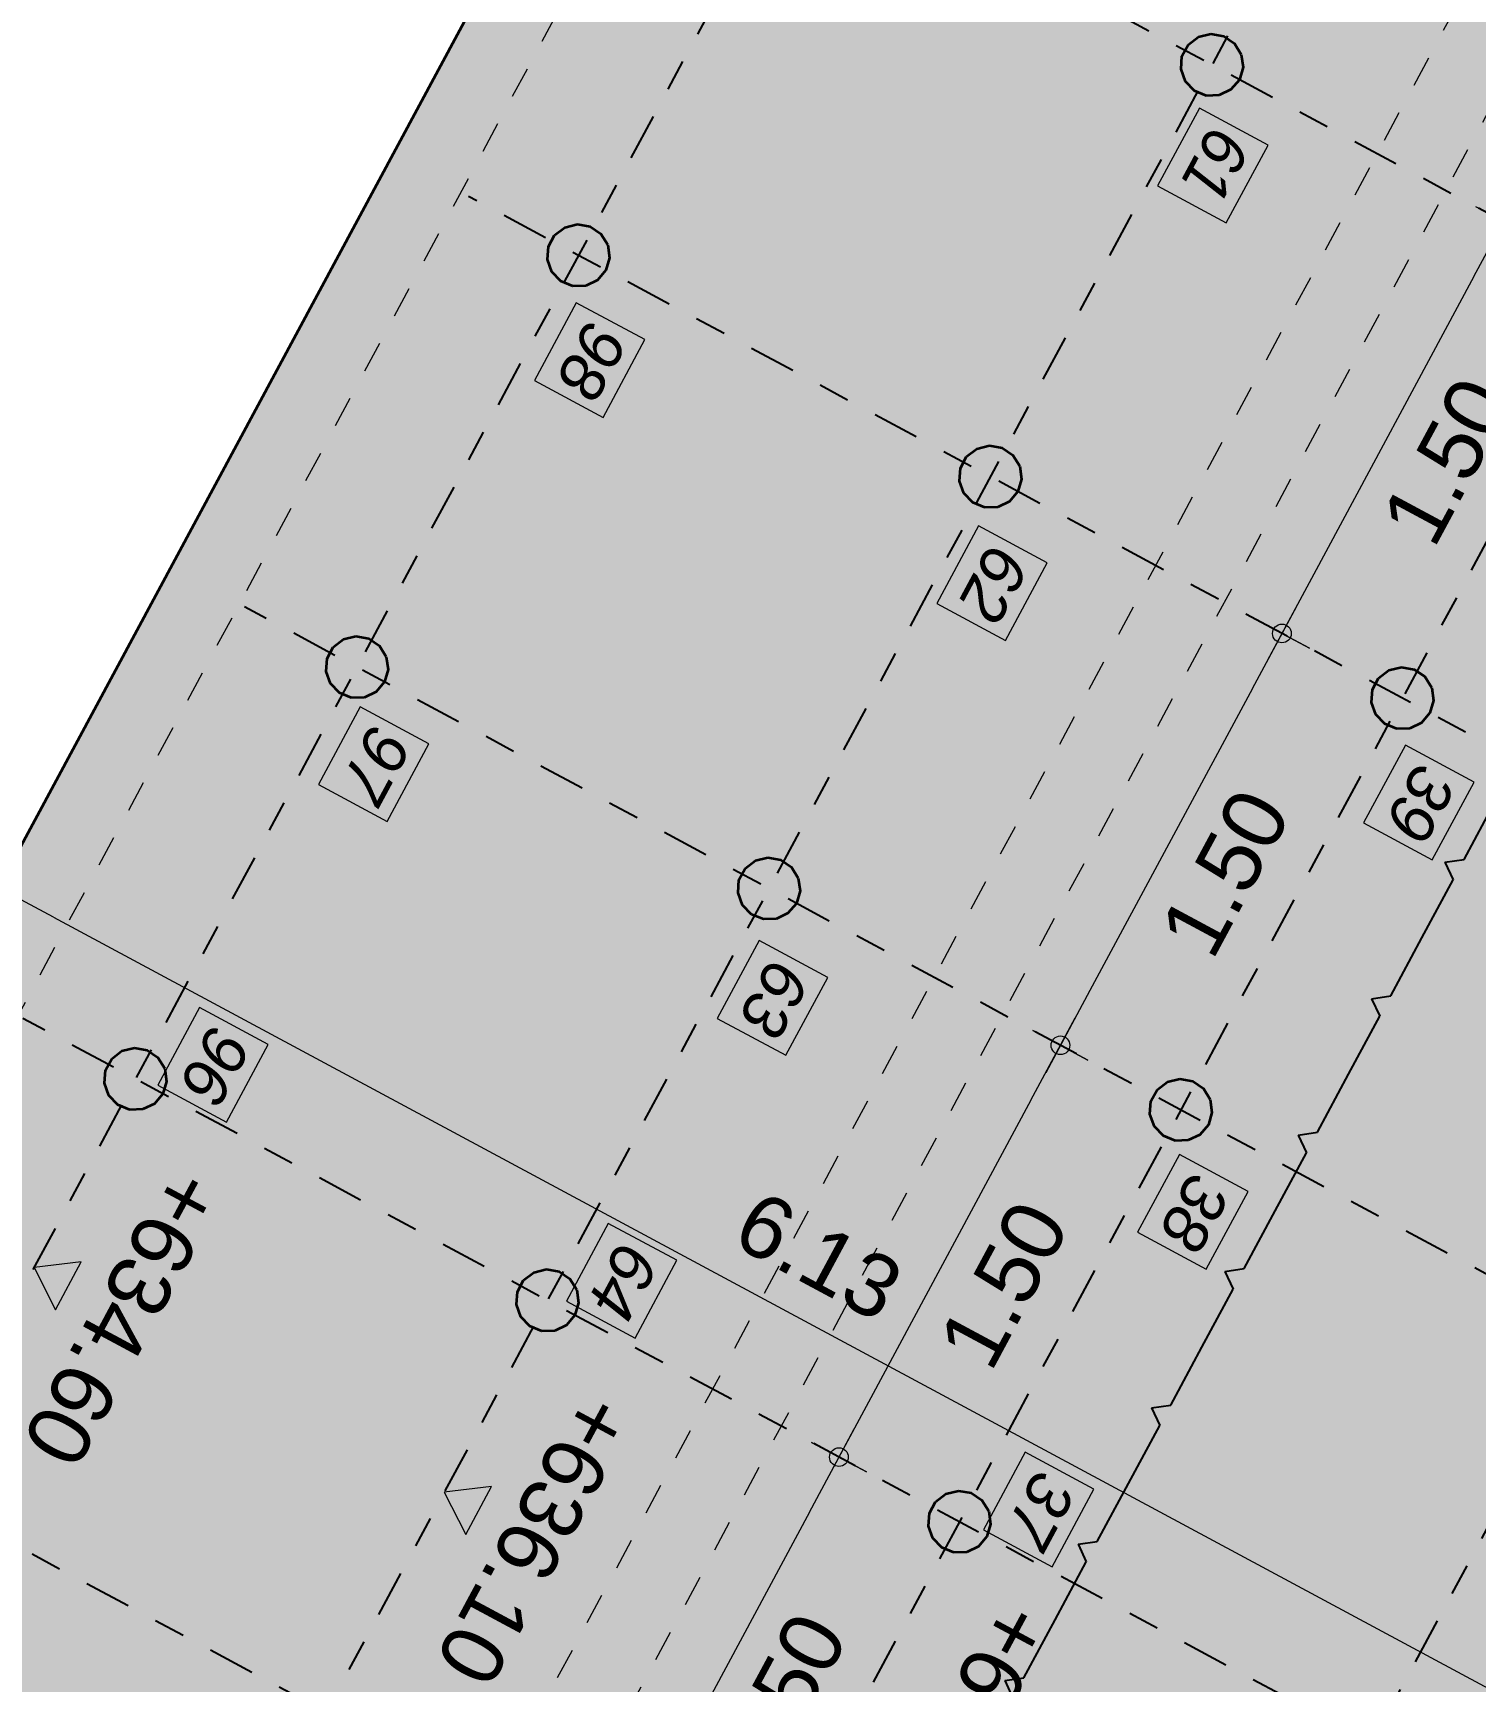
# Model space of a CAD drawing. Header units: metres. Extents: x 2711799 to 2711985, y 1236908 to 1237087.
# Drawn here: x 2711843.44 to 2711848.06, y 1236974.18 to 1236979.46 of the extents above; entities that cross this region are included whole.
import ezdxf

# ---------------------------------------------------------------- set-up
doc = ezdxf.new("R2010")
doc.units = ezdxf.units.M
doc.header["$PDMODE"] = 2
doc.header["$PDSIZE"] = -2
for name, pattern in [('ALL_S17', [0.0005, 0, -0.0005]), ('AUSGEZOGEN', [0]), ('PUNKT2_S9', [0.35, 0.15, -0.1, 0, -0.1])]:
    doc.linetypes.add(name, pattern=pattern)
for name, color, linetype, lineweight in [('XR$10$Bauteilachse', 7, 'PUNKT2_S9', 25), ('XR$10$Beton Ansicht', 7, 'AUSGEZOGEN', 35), ('XR$10$Betonierfugen', 7, 'AUSGEZOGEN', 25), ('XR$10$STANDARD_1', 7, 'AUSGEZOGEN', 13), ('XR$10$Vermassung Aushub Ebenen', 7, 'AUSGEZOGEN', 25), ('XR$10$Vermassung Decke', 7, 'AUSGEZOGEN', 18), ('XR$10$Vermassung Schnitte', 7, 'AUSGEZOGEN', 18), ('XR$10$Wand Beton bewehrt', 7, 'AUSGEZOGEN', 50), ('XR$11$Decke', 7, 'AUSGEZOGEN', 35)]:
    doc.layers.add(name, color=color, linetype=linetype, lineweight=lineweight)
doc.styles.add('ARIAL', font='arial.ttf')
doc.dimstyles.new('DIMSTYLE_6', dxfattribs={"dimtxt": 0.2, "dimasz": 0.2, "dimexe": 0, "dimexo": 0, "dimgap": 0.1, "dimtad": 2, "dimrnd": 0.005, "dimzin": 4, "dimdsep": 46, "dimtxsty": 'ARIAL', "dimblk1": 'ALL_ML_KREIS', "dimblk2": 'ALL_ML_KREIS', "dimsah": 1, "dimcen": 0, "dimclrd": 7, "dimclre": 7, "dimclrt": 7, "dimadec": 0, "dimazin": 0, "dimtfac": 1, "dimtdec": 0, "dimtix": 1, "dimtmove": 2, "dimatfit": 3, "dimfxl": 0, "dimtzin": 0, "dimlwd": 0, "dimlwe": 18, "dimarcsym": 0})

# ---------------------------------------------------------------- blocks, each defined once
blk = doc.blocks.new('MUSTERELEMENT_26')
at = {"layer": 'XR$10$Betonierfugen', "color": 7, "linetype": 'AUSGEZOGEN', "lineweight": 25, "transparency": 33554687}
for p, q in [((76.1946, -50.7725), (75.9834, -50.7725)), ((76.2318, -50.8225), (76.1946, -50.7725)), ((76.2318, -50.8225), (76.2691, -50.7725)), ((76.4802, -50.7725), (76.2691, -50.7725)), ((76.6914, -50.7725), (76.4802, -50.7725)), ((76.7286, -50.8225), (76.6914, -50.7725)), ((76.7286, -50.8225), (76.7659, -50.7725)), ((76.9771, -50.7725), (76.7659, -50.7725)), ((77.1882, -50.7725), (76.9771, -50.7725)), ((77.2255, -50.8225), (77.1882, -50.7725)), ((77.2255, -50.8225), (77.2627, -50.7725)), ((77.4739, -50.7725), (77.2627, -50.7725)), ((77.685, -50.7725), (77.4739, -50.7725)), ((77.7223, -50.8225), (77.685, -50.7725)), ((77.7223, -50.8225), (77.7595, -50.7725)), ((77.9707, -50.7725), (77.7595, -50.7725)), ((78.1818, -50.7725), (77.9707, -50.7725)), ((78.2191, -50.8225), (78.1818, -50.7725)), ((78.2191, -50.8225), (78.2564, -50.7725)), ((78.4675, -50.7725), (78.2564, -50.7725)), ((78.6787, -50.7725), (78.4675, -50.7725)), ((78.7159, -50.8225), (78.6787, -50.7725)), ((78.7159, -50.8225), (78.7532, -50.7725)), ((78.9643, -50.7725), (78.7532, -50.7725)), ((79.1755, -50.7725), (78.9643, -50.7725)), ((79.2127, -50.8225), (79.1755, -50.7725)), ((79.2127, -50.8225), (79.25, -50.7725))]:
    blk.add_line(p, q, dxfattribs=at)
blk = doc.blocks.new('COMPLEX_KOTENVERMASSUNG_2')
at = {"layer": 'XR$10$Vermassung Schnitte', "linetype": 'AUSGEZOGEN', "lineweight": 18, "transparency": 33554687}
for points in [[(79.6184, -52.5669), (79.4434, -52.5669), (79.5309, -52.6919)], [(79.6069, -54.0669), (79.4319, -54.0669), (79.5194, -54.1919)]]:
    blk.add_hatch(color=7, dxfattribs=at).paths.add_polyline_path(points)
at = {"layer": 'XR$10$Vermassung Schnitte', "color": 7, "linetype": 'AUSGEZOGEN', "lineweight": 18, "transparency": 33554687}
for p, q in [((79.6184, -52.5669), (79.4434, -52.5669)), ((79.4434, -52.5669), (79.5309, -52.6919)), ((79.5309, -52.6919), (79.6184, -52.5669)), ((79.5309, -52.6919), (79.5309, -52.6919)), ((79.5309, -52.6919), (79.5309, -52.6919)), ((79.5309, -52.6919), (79.5309, -52.6919)), ((79.5309, -52.6919), (79.5309, -52.6919)), ((79.6069, -54.0669), (79.4319, -54.0669)), ((79.4319, -54.0669), (79.5194, -54.1919)), ((79.5194, -54.1919), (79.6069, -54.0669)), ((79.5194, -54.1919), (79.5194, -54.1919)), ((79.5194, -54.1919), (79.5194, -54.1919)), ((79.5194, -54.1919), (79.5194, -54.1919)), ((79.5194, -54.1919), (79.5194, -54.1919))]:
    blk.add_line(p, q, dxfattribs=at)
at = {"layer": 'XR$10$Vermassung Schnitte', "color": 7, "linetype": 'AUSGEZOGEN', "lineweight": 18, "transparency": 33554687, "char_height": 0.2, "attachment_point": 7, "style": 'ARIAL'}
for s, insert, width in [('\\W1.00;+637.60', (78.9827, -50.9669), 1.11716), ('\\W0.98;+636.10', (79.0287, -52.4669), 1.115675), ('\\W1.00;+634.60', (79.0172, -53.9669), 1.11716)]:
    blk.add_mtext(s, dxfattribs=dict(at, insert=insert, width=width))
blk = doc.blocks.new('ALL_ML_KREIS')
at = {"color": 0, "linetype": 'ByBlock', "lineweight": -2}
for p, q in [((0, -0.5), (0, 0.5)), ((-1, 0), (0.5, 0))]:
    blk.add_line(p, q, dxfattribs=at)
blk.add_circle((0, 0), 0.15, dxfattribs=at)
blk = doc.blocks.new('*D1580')
at = {"layer": 'DEFPOINTS', "color": 0, "transparency": 16777216}
for p in [(2711848.1521, 1236978.8585), (2711847.4418, 1236977.5373), (2711847.4418, 1236977.5373)]:
    blk.add_point(p, dxfattribs=at)
at = {"layer": 'XR$10$Vermassung Decke', "color": 7, "lineweight": 0, "transparency": 16777216}
blk.add_line((2711848.0574, 1236978.6823), (2711847.5365, 1236977.7135), dxfattribs=at)
at = {"layer": 'XR$10$Vermassung Decke', "color": 7, "lineweight": 0, "transparency": 16777216, "xscale": 0.2, "yscale": 0.2, "zscale": 0.2}
for p, rotation in [((2711848.1521, 1236978.8585), 61.73568339642876), ((2711847.4418, 1236977.5373), 241.7356833964287)]:
    blk.add_blockref('ALL_ML_KREIS', p, dxfattribs=dict(at, rotation=rotation))
at = {"layer": 'XR$10$Vermassung Decke', "color": 7, "lineweight": 18, "transparency": 16777216, "insert": (2711847.9703, 1236978.0907), "char_height": 0.2, "width": 0.666667, "attachment_point": 5, "rotation": 61.7357, "style": 'ARIAL'}
blk.add_mtext('1.50', dxfattribs=at)
blk = doc.blocks.new('*D1581')
at = {"layer": 'DEFPOINTS', "color": 0, "transparency": 16777216}
for p in [(2711847.4418, 1236977.5373), (2711846.7315, 1236976.2161), (2711846.7315, 1236976.2161)]:
    blk.add_point(p, dxfattribs=at)
at = {"layer": 'XR$10$Vermassung Decke', "color": 7, "lineweight": 0, "transparency": 16777216}
blk.add_line((2711847.3471, 1236977.3611), (2711846.8262, 1236976.3923), dxfattribs=at)
at = {"layer": 'XR$10$Vermassung Decke', "color": 7, "lineweight": 0, "transparency": 16777216, "xscale": 0.2, "yscale": 0.2, "zscale": 0.2}
for p, rotation in [((2711847.4418, 1236977.5373), 61.73568339642876), ((2711846.7315, 1236976.2161), 241.7356833964287)]:
    blk.add_blockref('ALL_ML_KREIS', p, dxfattribs=dict(at, rotation=rotation))
at = {"layer": 'XR$10$Vermassung Decke', "color": 7, "lineweight": 18, "transparency": 16777216, "insert": (2711847.26, 1236976.7695), "char_height": 0.2, "width": 0.666667, "attachment_point": 5, "rotation": 61.7357, "style": 'ARIAL'}
blk.add_mtext('1.50', dxfattribs=at)
blk = doc.blocks.new('*D1582')
at = {"layer": 'DEFPOINTS', "color": 0, "transparency": 16777216}
for p in [(2711846.7315, 1236976.2161), (2711846.0212, 1236974.895), (2711846.0212, 1236974.895)]:
    blk.add_point(p, dxfattribs=at)
at = {"layer": 'XR$10$Vermassung Decke', "color": 7, "lineweight": 0, "transparency": 16777216}
blk.add_line((2711846.6368, 1236976.04), (2711846.1159, 1236975.0711), dxfattribs=at)
at = {"layer": 'XR$10$Vermassung Decke', "color": 7, "lineweight": 0, "transparency": 16777216, "xscale": 0.2, "yscale": 0.2, "zscale": 0.2}
for p, rotation in [((2711846.7315, 1236976.2161), 61.73568339642876), ((2711846.0212, 1236974.895), 241.7356833964287)]:
    blk.add_blockref('ALL_ML_KREIS', p, dxfattribs=dict(at, rotation=rotation))
at = {"layer": 'XR$10$Vermassung Decke', "color": 7, "lineweight": 18, "transparency": 16777216, "insert": (2711846.5497, 1236975.4484), "char_height": 0.2, "width": 0.666667, "attachment_point": 5, "rotation": 61.7357, "style": 'ARIAL'}
blk.add_mtext('1.50', dxfattribs=at)
blk = doc.blocks.new('*D1583')
at = {"layer": 'DEFPOINTS', "color": 0, "transparency": 16777216}
for p in [(2711846.0212, 1236974.895), (2711845.3109, 1236973.5738), (2711845.3109, 1236973.5738)]:
    blk.add_point(p, dxfattribs=at)
at = {"layer": 'XR$10$Vermassung Decke', "color": 7, "lineweight": 0, "transparency": 16777216}
blk.add_line((2711845.9265, 1236974.7188), (2711845.4056, 1236973.75), dxfattribs=at)
at = {"layer": 'XR$10$Vermassung Decke', "color": 7, "lineweight": 0, "transparency": 16777216, "xscale": 0.2, "yscale": 0.2, "zscale": 0.2}
for p, rotation in [((2711846.0212, 1236974.895), 61.73568339642876), ((2711845.3109, 1236973.5738), 241.7356833964287)]:
    blk.add_blockref('ALL_ML_KREIS', p, dxfattribs=dict(at, rotation=rotation))
at = {"layer": 'XR$10$Vermassung Decke', "color": 7, "lineweight": 18, "transparency": 16777216, "insert": (2711845.8394, 1236974.1272), "char_height": 0.2, "width": 0.666667, "attachment_point": 5, "rotation": 61.7357, "style": 'ARIAL'}
blk.add_mtext('1.50', dxfattribs=at)
blk = doc.blocks.new('*D1525')
at = {"layer": 'DEFPOINTS', "color": 0, "transparency": 16777216}
for p in [(2711843.3257, 1236976.7216), (2711848.7243, 1236973.8191), (2711848.3667, 1236973.1542)]:
    blk.add_point(p, dxfattribs=at)
at = {"layer": 'XR$10$Vermassung Decke', "color": 7, "lineweight": 0, "transparency": 16777216}
blk.add_line((2711843.5019, 1236976.6269), (2711848.5481, 1236973.9138), dxfattribs=at)
at = {"layer": 'XR$10$Vermassung Decke', "color": 7, "lineweight": 18, "transparency": 16777216}
blk.add_line((2711848.3667, 1236973.1542), (2711848.7243, 1236973.8191), dxfattribs=at)
at = {"layer": 'XR$10$Vermassung Decke', "color": 7, "lineweight": 0, "transparency": 16777216, "xscale": 0.2, "yscale": 0.2, "zscale": 0.2}
for p, rotation in [((2711843.3257, 1236976.7216), 151.7356834027459), ((2711848.7243, 1236973.8191), 331.7356834027458)]:
    blk.add_blockref('ALL_ML_KREIS', p, dxfattribs=dict(at, rotation=rotation))
at = {"layer": 'XR$10$Vermassung Decke', "color": 7, "lineweight": 18, "transparency": 16777216, "insert": (2711845.9562, 1236975.5395), "char_height": 0.2, "width": 0.666667, "attachment_point": 5, "rotation": 331.7357, "style": 'ARIAL'}
blk.add_mtext('6.13', dxfattribs=at)

msp = doc.modelspace()

# ---------------------------------------------------------------- hatches: boundary and pattern name
at = {"layer": 'XR$10$Wand Beton bewehrt', "linetype": 'AUSGEZOGEN', "lineweight": 35, "transparency": 33554687}
for points in [[(2711847.2784, 1236979.282), (2711847.3053, 1236979.3137), (2711847.317, 1236979.3537), (2711847.3114, 1236979.3949), (2711847.2895, 1236979.4302), (2711847.2551, 1236979.4536), (2711847.2142, 1236979.4611), (2711847.1738, 1236979.4512), (2711847.1409, 1236979.4257), (2711847.1212, 1236979.3891), (2711847.1182, 1236979.3476), (2711847.1322, 1236979.3085), (2711847.1609, 1236979.2785), (2711847.1994, 1236979.2627), (2711847.241, 1236979.264)], [(2711845.247, 1236978.6712), (2711845.2739, 1236978.7029), (2711845.2855, 1236978.7428), (2711845.2799, 1236978.784), (2711845.258, 1236978.8194), (2711845.2237, 1236978.8428), (2711845.1828, 1236978.8502), (2711845.1424, 1236978.8403), (2711845.1095, 1236978.8149), (2711845.0898, 1236978.7783), (2711845.0867, 1236978.7368), (2711845.1007, 1236978.6977), (2711845.1295, 1236978.6676), (2711845.168, 1236978.6519), (2711845.2095, 1236978.6531)], [(2711846.5681, 1236977.9609), (2711846.595, 1236977.9926), (2711846.6067, 1236978.0325), (2711846.6011, 1236978.0737), (2711846.5792, 1236978.1091), (2711846.5448, 1236978.1325), (2711846.5039, 1236978.1399), (2711846.4635, 1236978.13), (2711846.4306, 1236978.1046), (2711846.4109, 1236978.0679), (2711846.4078, 1236978.0265), (2711846.4219, 1236977.9873), (2711846.4506, 1236977.9573), (2711846.4891, 1236977.9415), (2711846.5307, 1236977.9428)], [(2711844.4992, 1236977.332), (2711844.5367, 1236977.35), (2711844.5635, 1236977.3817), (2711844.5752, 1236977.4217), (2711844.5696, 1236977.4629), (2711844.5477, 1236977.4982), (2711844.5134, 1236977.5216), (2711844.4724, 1236977.529), (2711844.432, 1236977.5192), (2711844.3992, 1236977.4937), (2711844.3795, 1236977.4571), (2711844.3764, 1236977.4156), (2711844.3904, 1236977.3765), (2711844.4192, 1236977.3464), (2711844.4577, 1236977.3307)], [(2711847.8893, 1236977.2505), (2711847.9162, 1236977.2823), (2711847.9278, 1236977.3222), (2711847.9222, 1236977.3634), (2711847.9004, 1236977.3988), (2711847.866, 1236977.4222), (2711847.8251, 1236977.4296), (2711847.7847, 1236977.4197), (2711847.7518, 1236977.3943), (2711847.7321, 1236977.3576), (2711847.729, 1236977.3162), (2711847.743, 1236977.277), (2711847.7718, 1236977.247), (2711847.8103, 1236977.2312), (2711847.8518, 1236977.2325)], [(2711845.8204, 1236976.6216), (2711845.8578, 1236976.6397), (2711845.8847, 1236976.6714), (2711845.8964, 1236976.7113), (2711845.8908, 1236976.7526), (2711845.8689, 1236976.7879), (2711845.8345, 1236976.8113), (2711845.7936, 1236976.8187), (2711845.7532, 1236976.8089), (2711845.7203, 1236976.7834), (2711845.7006, 1236976.7468), (2711845.6975, 1236976.7053), (2711845.7116, 1236976.6662), (2711845.7403, 1236976.6361), (2711845.7788, 1236976.6204)], [(2711843.8264, 1236976.0289), (2711843.8532, 1236976.0606), (2711843.8649, 1236976.1005), (2711843.8593, 1236976.1417), (2711843.8374, 1236976.1771), (2711843.803, 1236976.2005), (2711843.7621, 1236976.2079), (2711843.7217, 1236976.198), (2711843.6889, 1236976.1726), (2711843.6692, 1236976.1359), (2711843.6661, 1236976.0945), (2711843.6801, 1236976.0553), (2711843.7089, 1236976.0253), (2711843.7473, 1236976.0095), (2711843.7889, 1236976.0108)], [(2711847.1415, 1236975.9113), (2711847.179, 1236975.9294), (2711847.2059, 1236975.9611), (2711847.2175, 1236976.001), (2711847.2119, 1236976.0422), (2711847.19, 1236976.0776), (2711847.1557, 1236976.101), (2711847.1148, 1236976.1084), (2711847.0744, 1236976.0986), (2711847.0415, 1236976.0731), (2711847.0218, 1236976.0365), (2711847.0187, 1236975.995), (2711847.0327, 1236975.9559), (2711847.0615, 1236975.9258), (2711847.1, 1236975.9101)], [(2711845.1475, 1236975.3185), (2711845.1744, 1236975.3503), (2711845.186, 1236975.3902), (2711845.1804, 1236975.4314), (2711845.1586, 1236975.4668), (2711845.1242, 1236975.4902), (2711845.0833, 1236975.4976), (2711845.0429, 1236975.4877), (2711845.01, 1236975.4623), (2711844.9903, 1236975.4256), (2711844.9872, 1236975.3842), (2711845.0013, 1236975.345), (2711845.03, 1236975.315), (2711845.0685, 1236975.2992), (2711845.1101, 1236975.3005)], [(2711846.4687, 1236974.6082), (2711846.4956, 1236974.64), (2711846.5072, 1236974.6799), (2711846.5016, 1236974.7211), (2711846.4797, 1236974.7564), (2711846.4454, 1236974.7799), (2711846.4044, 1236974.7873), (2711846.3641, 1236974.7774), (2711846.3312, 1236974.7519), (2711846.3115, 1236974.7153), (2711846.3084, 1236974.6739), (2711846.3224, 1236974.6347), (2711846.3512, 1236974.6047), (2711846.3897, 1236974.5889), (2711846.4312, 1236974.5902)]]:
    msp.add_hatch(color=94, dxfattribs=at).paths.add_polyline_path(points)
at = {"layer": 'XR$11$Decke', "lineweight": 25, "transparency": 33554687}
msp.add_hatch(color=131, dxfattribs=at).paths.add_polyline_path([(2711857.2287, 1236993.6495), (2711853.2103, 1236995.3193), (2711846.2767, 1236982.423), (2711846.3666, 1236982.3776), (2711840.5579, 1236971.5735), (2711845.5275, 1236968.2252), (2711846.0526, 1236969.3243), (2711848.2535, 1236972.9435), (2711850.8974, 1236978.5999), (2711850.4926, 1236979.9462), (2711850.8073, 1236980.5315), (2711850.2911, 1236980.7458)])

# ---------------------------------------------------------------- linework, layer by layer
at = {"layer": 'XR$10$Bauteilachse', "transparency": 33554687}
for p, q in [((2711854.5883, 1236996.2388, 640.05), (2711840.5147, 1236970.0623, 640.05)), ((2711855.9094, 1236995.5285, 640.05), (2711841.8358, 1236969.352, 640.05)), ((2711856.2172, 1236992.9333, 640.05), (2711843.157, 1236968.6416, 640.05)), ((2711850.1855, 1236977.7653, 640.05), (2711845.535, 1236980.2656, 640.05)), ((2711850.4968, 1236979.126, 640.05), (2711844.4781, 1236967.9313, 640.05)), ((2711848.7648, 1236975.123, 640.05), (2711844.1144, 1236977.6232, 640.05)), ((2711848.0545, 1236973.8018, 640.05), (2711843.404, 1236976.3021, 640.05))]:
    msp.add_line(p, q, dxfattribs=at)
at = {"layer": 'XR$10$Beton Ansicht', "transparency": 33554687}
for p, q in [((2711840.5579, 1236971.5735, 640.05), (2711846.3666, 1236982.3776, 640.05)), ((2711847.1212, 1236979.3891, 640.05), (2711847.1409, 1236979.4257, 640.05)), ((2711847.1409, 1236979.4257, 640.05), (2711847.1738, 1236979.4512, 640.05)), ((2711847.1738, 1236979.4512, 640.05), (2711847.2142, 1236979.4611, 640.05)), ((2711847.2142, 1236979.4611, 640.05), (2711847.2551, 1236979.4536, 640.05)), ((2711847.2551, 1236979.4536, 640.05), (2711847.2895, 1236979.4302, 640.05)), ((2711847.2895, 1236979.4302, 640.05), (2711847.3114, 1236979.3949, 640.05)), ((2711847.1182, 1236979.3476, 640.05), (2711847.1212, 1236979.3891, 640.05)), ((2711847.3114, 1236979.3949, 640.05), (2711847.317, 1236979.3537, 640.05)), ((2711847.1322, 1236979.3085, 640.05), (2711847.1182, 1236979.3476, 640.05)), ((2711847.317, 1236979.3537, 640.05), (2711847.3053, 1236979.3137, 640.05)), ((2711847.1609, 1236979.2785, 640.05), (2711847.1322, 1236979.3085, 640.05)), ((2711847.1994, 1236979.2627, 640.05), (2711847.1609, 1236979.2785, 640.05)), ((2711847.2784, 1236979.282, 640.05), (2711847.241, 1236979.264, 640.05)), ((2711847.3053, 1236979.3137, 640.05), (2711847.2784, 1236979.282, 640.05)), ((2711847.241, 1236979.264, 640.05), (2711847.1994, 1236979.2627, 640.05)), ((2711845.1424, 1236978.8403, 640.05), (2711845.1828, 1236978.8502, 640.05)), ((2711845.1828, 1236978.8502, 640.05), (2711845.2237, 1236978.8428, 640.05)), ((2711845.0898, 1236978.7783, 640.05), (2711845.1095, 1236978.8149, 640.05)), ((2711845.1095, 1236978.8149, 640.05), (2711845.1424, 1236978.8403, 640.05)), ((2711845.2237, 1236978.8428, 640.05), (2711845.258, 1236978.8194, 640.05)), ((2711845.258, 1236978.8194, 640.05), (2711845.2799, 1236978.784, 640.05)), ((2711845.0867, 1236978.7368, 640.05), (2711845.0898, 1236978.7783, 640.05)), ((2711845.2855, 1236978.7428, 640.05), (2711845.2739, 1236978.7029, 640.05)), ((2711845.2799, 1236978.784, 640.05), (2711845.2855, 1236978.7428, 640.05)), ((2711845.1007, 1236978.6977, 640.05), (2711845.0867, 1236978.7368, 640.05)), ((2711845.1295, 1236978.6676, 640.05), (2711845.1007, 1236978.6977, 640.05)), ((2711845.2739, 1236978.7029, 640.05), (2711845.247, 1236978.6712, 640.05)), ((2711845.168, 1236978.6519, 640.05), (2711845.1295, 1236978.6676, 640.05)), ((2711845.2095, 1236978.6531, 640.05), (2711845.168, 1236978.6519, 640.05)), ((2711845.247, 1236978.6712, 640.05), (2711845.2095, 1236978.6531, 640.05)), ((2711846.4109, 1236978.0679, 640.05), (2711846.4306, 1236978.1046, 640.05)), ((2711846.4306, 1236978.1046, 640.05), (2711846.4635, 1236978.13, 640.05)), ((2711846.4635, 1236978.13, 640.05), (2711846.5039, 1236978.1399, 640.05)), ((2711846.5039, 1236978.1399, 640.05), (2711846.5448, 1236978.1325, 640.05)), ((2711846.5448, 1236978.1325, 640.05), (2711846.5792, 1236978.1091, 640.05)), ((2711846.5792, 1236978.1091, 640.05), (2711846.6011, 1236978.0737, 640.05)), ((2711846.4078, 1236978.0265, 640.05), (2711846.4109, 1236978.0679, 640.05)), ((2711846.6011, 1236978.0737, 640.05), (2711846.6067, 1236978.0325, 640.05)), ((2711846.4219, 1236977.9873, 640.05), (2711846.4078, 1236978.0265, 640.05)), ((2711846.6067, 1236978.0325, 640.05), (2711846.595, 1236977.9926, 640.05)), ((2711846.4506, 1236977.9573, 640.05), (2711846.4219, 1236977.9873, 640.05)), ((2711846.4891, 1236977.9415, 640.05), (2711846.4506, 1236977.9573, 640.05)), ((2711846.5681, 1236977.9609, 640.05), (2711846.5307, 1236977.9428, 640.05)), ((2711846.595, 1236977.9926, 640.05), (2711846.5681, 1236977.9609, 640.05)), ((2711846.5307, 1236977.9428, 640.05), (2711846.4891, 1236977.9415, 640.05)), ((2711844.432, 1236977.5192, 640.05), (2711844.4724, 1236977.529, 640.05)), ((2711844.4724, 1236977.529, 640.05), (2711844.5134, 1236977.5216, 640.05)), ((2711844.3795, 1236977.4571, 640.05), (2711844.3992, 1236977.4937, 640.05)), ((2711844.3992, 1236977.4937, 640.05), (2711844.432, 1236977.5192, 640.05)), ((2711844.5134, 1236977.5216, 640.05), (2711844.5477, 1236977.4982, 640.05)), ((2711844.5477, 1236977.4982, 640.05), (2711844.5696, 1236977.4629, 640.05)), ((2711844.3764, 1236977.4156, 640.05), (2711844.3795, 1236977.4571, 640.05)), ((2711844.5752, 1236977.4217, 640.05), (2711844.5635, 1236977.3817, 640.05)), ((2711844.5696, 1236977.4629, 640.05), (2711844.5752, 1236977.4217, 640.05)), ((2711847.7518, 1236977.3943, 640.05), (2711847.7847, 1236977.4197, 640.05)), ((2711847.7847, 1236977.4197, 640.05), (2711847.8251, 1236977.4296, 640.05)), ((2711847.8251, 1236977.4296, 640.05), (2711847.866, 1236977.4222, 640.05)), ((2711847.866, 1236977.4222, 640.05), (2711847.9004, 1236977.3988, 640.05)), ((2711844.3904, 1236977.3765, 640.05), (2711844.3764, 1236977.4156, 640.05)), ((2711844.4192, 1236977.3464, 640.05), (2711844.3904, 1236977.3765, 640.05)), ((2711844.5635, 1236977.3817, 640.05), (2711844.5367, 1236977.35, 640.05)), ((2711847.7321, 1236977.3576, 640.05), (2711847.7518, 1236977.3943, 640.05)), ((2711847.9004, 1236977.3988, 640.05), (2711847.9222, 1236977.3634, 640.05)), ((2711847.9222, 1236977.3634, 640.05), (2711847.9278, 1236977.3222, 640.05)), ((2711844.4577, 1236977.3307, 640.05), (2711844.4192, 1236977.3464, 640.05)), ((2711844.4992, 1236977.332, 640.05), (2711844.4577, 1236977.3307, 640.05)), ((2711844.5367, 1236977.35, 640.05), (2711844.4992, 1236977.332, 640.05)), ((2711847.729, 1236977.3162, 640.05), (2711847.7321, 1236977.3576, 640.05)), ((2711847.743, 1236977.277, 640.05), (2711847.729, 1236977.3162, 640.05)), ((2711847.9278, 1236977.3222, 640.05), (2711847.9162, 1236977.2823, 640.05)), ((2711847.7718, 1236977.247, 640.05), (2711847.743, 1236977.277, 640.05)), ((2711847.9162, 1236977.2823, 640.05), (2711847.8893, 1236977.2505, 640.05)), ((2711847.8103, 1236977.2312, 640.05), (2711847.7718, 1236977.247, 640.05)), ((2711847.8518, 1236977.2325, 640.05), (2711847.8103, 1236977.2312, 640.05)), ((2711847.8893, 1236977.2505, 640.05), (2711847.8518, 1236977.2325, 640.05)), ((2711845.7006, 1236976.7468, 640.05), (2711845.7203, 1236976.7834, 640.05)), ((2711845.7203, 1236976.7834, 640.05), (2711845.7532, 1236976.8089, 640.05)), ((2711845.7532, 1236976.8089, 640.05), (2711845.7936, 1236976.8187, 640.05)), ((2711845.7936, 1236976.8187, 640.05), (2711845.8345, 1236976.8113, 640.05)), ((2711845.8345, 1236976.8113, 640.05), (2711845.8689, 1236976.7879, 640.05)), ((2711845.8689, 1236976.7879, 640.05), (2711845.8908, 1236976.7526, 640.05)), ((2711845.6975, 1236976.7053, 640.05), (2711845.7006, 1236976.7468, 640.05)), ((2711845.8908, 1236976.7526, 640.05), (2711845.8964, 1236976.7113, 640.05)), ((2711845.7116, 1236976.6662, 640.05), (2711845.6975, 1236976.7053, 640.05)), ((2711845.8964, 1236976.7113, 640.05), (2711845.8847, 1236976.6714, 640.05)), ((2711845.7403, 1236976.6361, 640.05), (2711845.7116, 1236976.6662, 640.05)), ((2711845.7788, 1236976.6204, 640.05), (2711845.7403, 1236976.6361, 640.05)), ((2711845.8578, 1236976.6397, 640.05), (2711845.8204, 1236976.6216, 640.05)), ((2711845.8847, 1236976.6714, 640.05), (2711845.8578, 1236976.6397, 640.05)), ((2711845.8204, 1236976.6216, 640.05), (2711845.7788, 1236976.6204, 640.05)), ((2711843.7217, 1236976.198, 640.05), (2711843.7621, 1236976.2079, 640.05)), ((2711843.7621, 1236976.2079, 640.05), (2711843.803, 1236976.2005, 640.05)), ((2711843.803, 1236976.2005, 640.05), (2711843.8374, 1236976.1771, 640.05)), ((2711843.6692, 1236976.1359, 640.05), (2711843.6889, 1236976.1726, 640.05)), ((2711843.6889, 1236976.1726, 640.05), (2711843.7217, 1236976.198, 640.05)), ((2711843.8374, 1236976.1771, 640.05), (2711843.8593, 1236976.1417, 640.05)), ((2711843.6661, 1236976.0945, 640.05), (2711843.6692, 1236976.1359, 640.05)), ((2711843.6801, 1236976.0553, 640.05), (2711843.6661, 1236976.0945, 640.05)), ((2711843.8649, 1236976.1005, 640.05), (2711843.8532, 1236976.0606, 640.05)), ((2711843.8593, 1236976.1417, 640.05), (2711843.8649, 1236976.1005, 640.05)), ((2711847.0415, 1236976.0731, 640.05), (2711847.0744, 1236976.0986, 640.05)), ((2711847.0744, 1236976.0986, 640.05), (2711847.1148, 1236976.1084, 640.05)), ((2711847.1148, 1236976.1084, 640.05), (2711847.1557, 1236976.101, 640.05)), ((2711847.1557, 1236976.101, 640.05), (2711847.19, 1236976.0776, 640.05)), ((2711843.7089, 1236976.0253, 640.05), (2711843.6801, 1236976.0553, 640.05)), ((2711843.8532, 1236976.0606, 640.05), (2711843.8264, 1236976.0289, 640.05)), ((2711847.0218, 1236976.0365, 640.05), (2711847.0415, 1236976.0731, 640.05)), ((2711847.19, 1236976.0776, 640.05), (2711847.2119, 1236976.0422, 640.05)), ((2711847.2119, 1236976.0422, 640.05), (2711847.2175, 1236976.001, 640.05)), ((2711843.7473, 1236976.0095, 640.05), (2711843.7089, 1236976.0253, 640.05)), ((2711843.7889, 1236976.0108, 640.05), (2711843.7473, 1236976.0095, 640.05)), ((2711843.8264, 1236976.0289, 640.05), (2711843.7889, 1236976.0108, 640.05)), ((2711847.0187, 1236975.995, 640.05), (2711847.0218, 1236976.0365, 640.05)), ((2711847.0327, 1236975.9559, 640.05), (2711847.0187, 1236975.995, 640.05)), ((2711847.2175, 1236976.001, 640.05), (2711847.2059, 1236975.9611, 640.05)), ((2711847.0615, 1236975.9258, 640.05), (2711847.0327, 1236975.9559, 640.05)), ((2711847.2059, 1236975.9611, 640.05), (2711847.179, 1236975.9294, 640.05)), ((2711847.1, 1236975.9101, 640.05), (2711847.0615, 1236975.9258, 640.05)), ((2711847.1415, 1236975.9113, 640.05), (2711847.1, 1236975.9101, 640.05)), ((2711847.179, 1236975.9294, 640.05), (2711847.1415, 1236975.9113, 640.05)), ((2711844.9903, 1236975.4256, 640.05), (2711845.01, 1236975.4623, 640.05)), ((2711845.01, 1236975.4623, 640.05), (2711845.0429, 1236975.4877, 640.05)), ((2711845.0429, 1236975.4877, 640.05), (2711845.0833, 1236975.4976, 640.05)), ((2711845.0833, 1236975.4976, 640.05), (2711845.1242, 1236975.4902, 640.05)), ((2711845.1242, 1236975.4902, 640.05), (2711845.1586, 1236975.4668, 640.05)), ((2711845.1586, 1236975.4668, 640.05), (2711845.1804, 1236975.4314, 640.05)), ((2711844.9872, 1236975.3842, 640.05), (2711844.9903, 1236975.4256, 640.05)), ((2711845.1804, 1236975.4314, 640.05), (2711845.186, 1236975.3902, 640.05)), ((2711845.0013, 1236975.345, 640.05), (2711844.9872, 1236975.3842, 640.05)), ((2711845.186, 1236975.3902, 640.05), (2711845.1744, 1236975.3503, 640.05)), ((2711845.03, 1236975.315, 640.05), (2711845.0013, 1236975.345, 640.05)), ((2711845.0685, 1236975.2992, 640.05), (2711845.03, 1236975.315, 640.05)), ((2711845.1475, 1236975.3185, 640.05), (2711845.1101, 1236975.3005, 640.05)), ((2711845.1744, 1236975.3503, 640.05), (2711845.1475, 1236975.3185, 640.05)), ((2711845.1101, 1236975.3005, 640.05), (2711845.0685, 1236975.2992, 640.05)), ((2711846.3312, 1236974.7519, 640.05), (2711846.3641, 1236974.7774, 640.05)), ((2711846.3641, 1236974.7774, 640.05), (2711846.4044, 1236974.7873, 640.05)), ((2711846.4044, 1236974.7873, 640.05), (2711846.4454, 1236974.7799, 640.05)), ((2711846.4454, 1236974.7799, 640.05), (2711846.4797, 1236974.7564, 640.05)), ((2711846.3115, 1236974.7153, 640.05), (2711846.3312, 1236974.7519, 640.05)), ((2711846.4797, 1236974.7564, 640.05), (2711846.5016, 1236974.7211, 640.05)), ((2711846.5016, 1236974.7211, 640.05), (2711846.5072, 1236974.6799, 640.05)), ((2711846.3084, 1236974.6739, 640.05), (2711846.3115, 1236974.7153, 640.05)), ((2711846.3224, 1236974.6347, 640.05), (2711846.3084, 1236974.6739, 640.05)), ((2711846.5072, 1236974.6799, 640.05), (2711846.4956, 1236974.64, 640.05)), ((2711846.3512, 1236974.6047, 640.05), (2711846.3224, 1236974.6347, 640.05)), ((2711846.4956, 1236974.64, 640.05), (2711846.4687, 1236974.6082, 640.05)), ((2711846.3897, 1236974.5889, 640.05), (2711846.3512, 1236974.6047, 640.05)), ((2711846.4312, 1236974.5902, 640.05), (2711846.3897, 1236974.5889, 640.05)), ((2711846.4687, 1236974.6082, 640.05), (2711846.4312, 1236974.5902, 640.05))]:
    msp.add_line(p, q, dxfattribs=at)
at = {"layer": 'XR$10$STANDARD_1', "color": 1, "linetype": 'ALL_S17', "lineweight": 18, "transparency": 33554687}
for p, q in [((2711843.509, 1236971.1933, 640.05), (2711855.2483, 1236993.0281, 640.05)), ((2711843.7292, 1236971.0749, 640.05), (2711850.9651, 1236984.5334, 640.05)), ((2711841.2812, 1236972.391, 640.05), (2711846.7276, 1236982.5212, 640.05)), ((2711846.3891, 1236982.4194, 640.05), (2711840.9426, 1236972.2892, 640.05))]:
    msp.add_line(p, q, dxfattribs=at)
at = {"layer": 'XR$10$STANDARD_1', "color": 7, "linetype": 'AUSGEZOGEN', "lineweight": 18, "transparency": 33554687, "elevation": 0}
for points in [[(2711847.1772, 1236979.2225), (2711847.0431, 1236978.9732), (2711847.2633, 1236978.8548), (2711847.3974, 1236979.1041), (2711847.1772, 1236979.2225)], [(2711845.179, 1236978.5983), (2711845.045, 1236978.349), (2711845.2652, 1236978.2306), (2711845.3992, 1236978.48), (2711845.179, 1236978.5983)], [(2711846.4686, 1236977.8826), (2711846.3346, 1236977.6333), (2711846.5548, 1236977.5149), (2711846.6888, 1236977.7642), (2711846.4686, 1236977.8826)], [(2711844.4858, 1236977.302), (2711844.3518, 1236977.0527), (2711844.572, 1236976.9343), (2711844.706, 1236977.1836), (2711844.4858, 1236977.302)], [(2711847.8378, 1236977.1788), (2711847.7037, 1236976.9295), (2711847.9239, 1236976.8111), (2711848.058, 1236977.0604), (2711847.8378, 1236977.1788)], [(2711845.765, 1236976.5519), (2711845.631, 1236976.3026), (2711845.8512, 1236976.1842), (2711845.9852, 1236976.4336), (2711845.765, 1236976.5519)], [(2711843.971, 1236976.3374), (2711843.837, 1236976.0881), (2711844.0572, 1236975.9697), (2711844.1912, 1236976.2191), (2711843.971, 1236976.3374)], [(2711847.1128, 1236975.8655), (2711846.9787, 1236975.6162), (2711847.1989, 1236975.4978), (2711847.333, 1236975.7472), (2711847.1128, 1236975.8655)], [(2711845.2812, 1236975.6447), (2711845.1472, 1236975.3954), (2711845.3674, 1236975.277), (2711845.5014, 1236975.5263), (2711845.2812, 1236975.6447)], [(2711846.6184, 1236974.9108), (2711846.4843, 1236974.6615), (2711846.7045, 1236974.5431), (2711846.8386, 1236974.7924), (2711846.6184, 1236974.9108)]]:
    msp.add_lwpolyline(points, dxfattribs=at)
at = {"layer": 'XR$10$Vermassung Aushub Ebenen', "color": 1, "linetype": 'PUNKT2_S9', "lineweight": 25, "transparency": 33554687}
for p, q in [((2711850.629, 1236975.8238, 640.05), (2711844.8335, 1236978.9397, 640.05)), ((2711848.498, 1236971.8603, 640.05), (2711842.7025, 1236974.9762, 640.05))]:
    msp.add_line(p, q, dxfattribs=at)

# ---------------------------------------------------------------- block references
at = {"layer": 'XR$10$Betonierfugen', "color": 7, "linetype": 'AUSGEZOGEN', "lineweight": 25, "transparency": 33554687, "rotation": 241.7356833995579}
msp.add_blockref('MUSTERELEMENT_26', (2711928.8263, 1237019.8797, 640.05), dxfattribs=at)
at = {"layer": 'XR$10$Vermassung Schnitte', "color": 7, "linetype": 'AUSGEZOGEN', "lineweight": 18, "transparency": 33554687, "rotation": 241.7356833995579}
msp.add_blockref('COMPLEX_KOTENVERMASSUNG_2', (2711928.8263, 1237019.8797, 640.05), dxfattribs=at)

# ---------------------------------------------------------------- texts
at = {"layer": 'XR$10$STANDARD_1', "color": 7, "linetype": 'AUSGEZOGEN', "lineweight": 18, "transparency": 33554687, "char_height": 0.15, "attachment_point": 7, "rotation": 241.7357, "style": 'ARIAL'}
for s, insert, width in [('\\W0.94;\\fArial|i1|b0|c0|p0;61', (2711847.2138, 1236979.1744, 640.05), 0.303868), ('\\W0.99;\\fArial|i1|b0|c0|p0;98', (2711845.2156, 1236978.5503, 640.05), 0.30735), ('\\W0.99;\\fArial|i1|b0|c0|p0;62', (2711846.5052, 1236977.8346, 640.05), 0.30735), ('\\W0.99;\\fArial|i1|b0|c0|p0;97', (2711844.5224, 1236977.254, 640.05), 0.30735), ('\\W0.99;\\fArial|i1|b0|c0|p0;39', (2711847.8744, 1236977.1308, 640.05), 0.30735), ('\\W0.99;\\fArial|i1|b0|c0|p0;63', (2711845.8016, 1236976.5039, 640.05), 0.30735), ('\\W0.99;\\fArial|i1|b0|c0|p0;96', (2711844.0076, 1236976.2894, 640.05), 0.30735), ('\\W0.99;\\fArial|i1|b0|c0|p0;38', (2711847.1494, 1236975.8175, 640.05), 0.30735), ('\\W0.99;\\fArial|i1|b0|c0|p0;64', (2711845.3178, 1236975.5966, 640.05), 0.30735), ('\\W0.99;\\fArial|i1|b0|c0|p0;37', (2711846.655, 1236974.8627, 640.05), 0.30735)]:
    msp.add_mtext(s, dxfattribs=dict(at, insert=insert, width=width))

# ---------------------------------------------------------------- dimensions: what is measured, and where the dimension line sits
at = {"layer": 'XR$10$Vermassung Decke', "color": 7, "lineweight": 18, "transparency": 33554687}
for base, p1, p2, angle, picture, middle in [((2711847.4418, 1236977.5373, 640.05), (2711848.1521, 1236978.8585, 640.05), (2711847.4418, 1236977.5373, 640.05), 241.7357, '*D1580', (2711847.9703, 1236978.0907, 640.05)), ((2711846.7315, 1236976.2161, 640.05), (2711847.4418, 1236977.5373, 640.05), (2711846.7315, 1236976.2161, 640.05), 241.7357, '*D1581', (2711847.26, 1236976.7695, 640.05)), ((2711848.7243, 1236973.8191, 640.05), (2711843.3257, 1236976.7216, 640.05), (2711848.3667, 1236973.1542, 640.05), 331.7357, '*D1525', (2711845.9562, 1236975.5395, 640.05)), ((2711846.0212, 1236974.895, 640.05), (2711846.7315, 1236976.2161, 640.05), (2711846.0212, 1236974.895, 640.05), 241.7357, '*D1582', (2711846.5497, 1236975.4484, 640.05)), ((2711845.3109, 1236973.5738, 640.05), (2711846.0212, 1236974.895, 640.05), (2711845.3109, 1236973.5738, 640.05), 241.7357, '*D1583', (2711845.8394, 1236974.1272, 640.05))]:
    dim = msp.add_linear_dim(base=base, p1=p1, p2=p2, angle=angle, dimstyle='DIMSTYLE_6', override={"dimpost": '<>', "dimclrd": 7, "dimclre": 7, "dimclrt": 7, "dimlwd": 0, "dimlwe": 18}, dxfattribs=at)
    dim.commit()
    dim.dimension.update_dxf_attribs({"geometry": picture, "text_midpoint": middle, "dimtype": 160})

doc.saveas('drawing.dxf')
